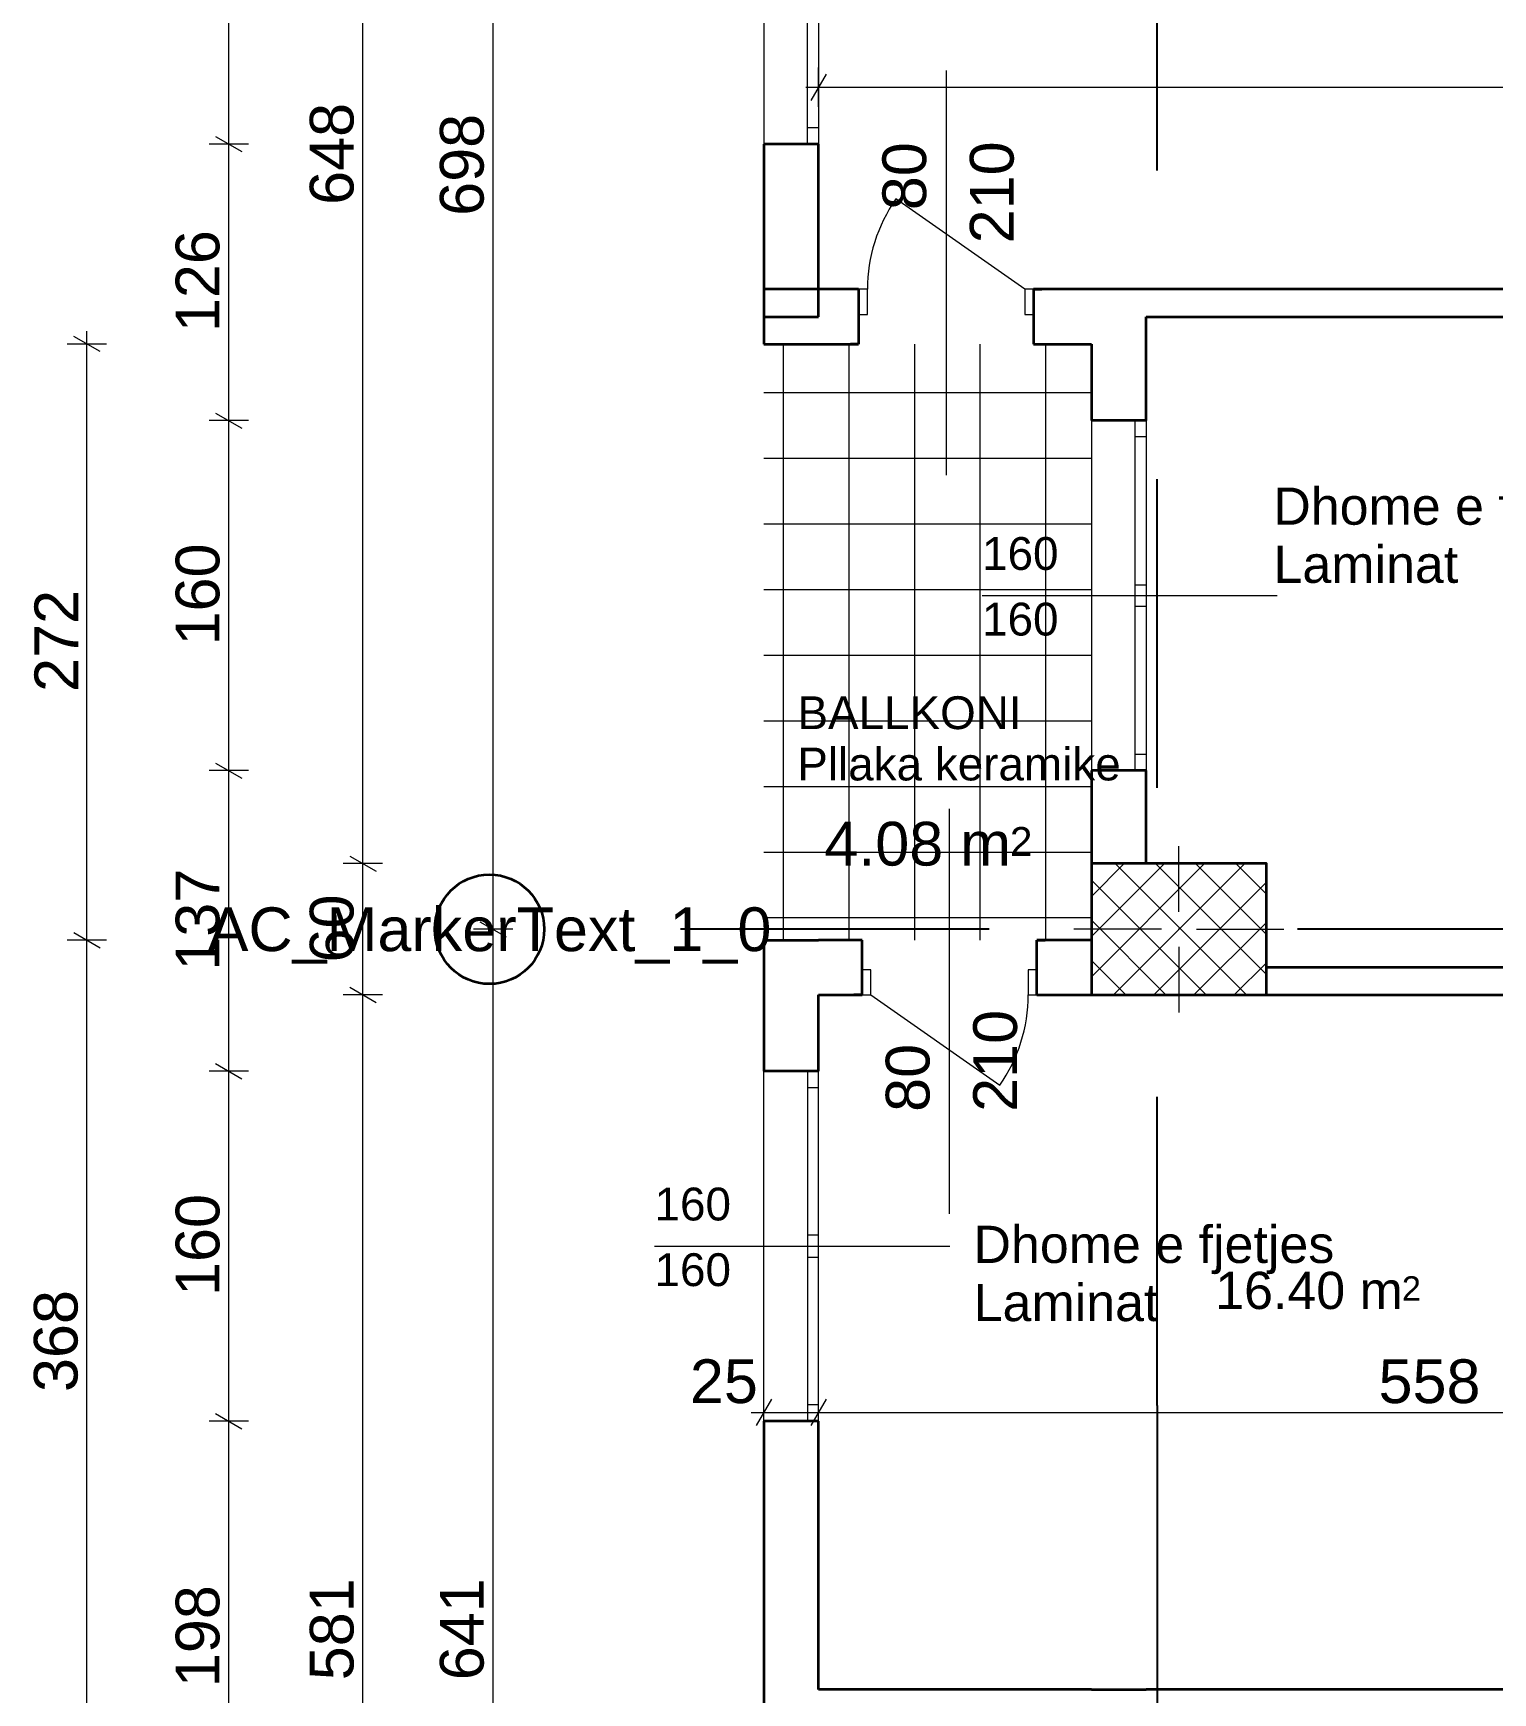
# Model space of a CAD drawing. Header units: centimetres. Extents: x 765 to 25620, y 224160 to 230516.
# Drawn here: x 2131 to 2798, y 226867 to 227625 of the extents above; entities that cross this region are included whole.
import ezdxf
from ezdxf.enums import TextEntityAlignment as Align

# ---------------------------------------------------------------- set-up
doc = ezdxf.new("R2010")
doc.units = ezdxf.units.CM
doc.header["$MEASUREMENT"] = 0
doc.linetypes.add('Small Dashed', pattern=[282.222222, 141.111111, -141.111111])
for name, color, linetype, lineweight in [('0_Pen_No__101', 252, 'Continuous', 13), ('ARCHICAD Door Markers_Pen_No__1', 7, 'Continuous', 13), ('ARCHICAD Door Markers_Pen_No__7', 7, 'Continuous', 35), ('ARCHICAD Doors_Pen_No__27', 7, 'Continuous', 35), ('ARCHICAD Window Markers_Pen_No__1', 7, 'Continuous', 13), ('ARCHICAD Window Markers_Pen_No__7', 7, 'Continuous', 35), ('ARCHICAD Windows_Pen_No__27', 7, 'Continuous', 35), ('Structural - Bearing_Pen_No__20', 1, 'Continuous', 0), ('Structural - Bearing_Pen_No__21', 7, 'Continuous', 35), ('Structural - Bearing_Pen_No__27', 7, 'Continuous', 35), ('Structural - Shear_Pen_No__1', 7, 'Continuous', 13), ('Structural - Shear_Pen_No__7', 7, 'Continuous', 35)]:
    doc.layers.add(name, color=color, linetype=linetype, lineweight=lineweight)
for name, color, linetype, lineweight, true_color in [('0_Pen_No__8', 7, 'Continuous', 35, 0xa80f02), ('Annotation - Text_Pen_No__8', 7, 'Continuous', 35, 0xa80f02), ('ARCHICAD Doors_Pen_No__23', 7, 'Continuous', 20, 0xff6600), ('ARCHICAD Doors_Pen_No__3', 7, 'Continuous', 18, 0xff6600), ('ARCHICAD Windows_Pen_No__23', 7, 'Continuous', 20, 0xff6600), ('ARCHICAD Windows_Pen_No__3', 7, 'Continuous', 18, 0xff6600), ('Structural - Shear_Pen_No__58', 7, 'Continuous', 25, 0xdf0000)]:
    doc.layers.add(name, color=color, linetype=linetype, lineweight=lineweight, true_color=true_color)
for name, color, linetype in [('ARCHICAD Door Markers', 7, 'Continuous'), ('ARCHICAD Doors', 7, 'Continuous'), ('ARCHICAD Window Markers', 7, 'Continuous'), ('ARCHICAD Windows', 7, 'Continuous'), ('Dimensioning - General', 7, 'Continuous'), ('Structural - Bearing', 7, 'Continuous')]:
    doc.layers.add(name, color=color, linetype=linetype)
doc.styles.add('GENERATED_STYLE_1', font='arial.ttf')

# ---------------------------------------------------------------- blocks, each defined once
blk = doc.blocks.new('Door 22_5')
at = {"layer": 'ARCHICAD Doors_Pen_No__23', "color": 30, "linetype": 'Continuous', "lineweight": 20, "true_color": 0xff6600}
for p, q in [((-360, 0), (-400, 0)), ((-400, 0), (-400, -115)), ((-360, -115), (-360, 0)), ((400, 0), (360, 0)), ((360, 0), (360, -115)), ((400, -115), (400, 0)), ((-400, -115), (-360, -115)), ((360, -115), (400, -115))]:
    blk.add_line(p, q, dxfattribs=at)
at = {"layer": 'ARCHICAD Doors_Pen_No__27', "color": 7, "linetype": 'Continuous', "lineweight": 35}
for p, q in [((-400, 0), (-437, 0)), ((-400, 0), (-437, 0)), ((-400, 0), (-400, -115)), ((-400, 0), (-400, -115)), ((400, 0), (400, -115)), ((400, 0), (400, -115)), ((400, 0), (437, 0)), ((400, 0), (437, 0)), ((-400, -115), (-400, -250)), ((-400, -115), (-400, -250)), ((400, -115), (400, -250)), ((400, -115), (400, -250)), ((-400, -250), (-437, -250)), ((-400, -250), (-437, -250)), ((400, -250), (437, -250)), ((400, -250), (437, -250))]:
    blk.add_line(p, q, dxfattribs=at)
at = {"layer": 'ARCHICAD Doors_Pen_No__3', "color": 30, "linetype": 'Continuous', "lineweight": 18, "true_color": 0xff6600}
blk.add_line((360, 0), (-229.8, 413), dxfattribs=at)
blk.add_arc((360, 0), 720, 145, 180, dxfattribs=at)
blk = doc.blocks.new('D Marker 22_4')
at = {"layer": 'ARCHICAD Door Markers_Pen_No__1', "color": 7, "linetype": 'Continuous', "lineweight": 13}
blk.add_line((0, 1000), (0, -850), dxfattribs=at)
at = {"layer": 'ARCHICAD Door Markers_Pen_No__7', "color": 7, "lineweight": 35, "style": 'GENERATED_STYLE_1'}
for tag, p in [('AC_MarkerText_3', (-368.6, 665.3)), ('A', (31.4, 665.3))]:
    blk.add_attdef(tag, text='', height=200, rotation=270, dxfattribs=at).set_placement(p, align=Align.BOTTOM_LEFT)
blk = doc.blocks.new('D Marker 22')
at = {"layer": 'ARCHICAD Door Markers_Pen_No__1', "color": 7, "linetype": 'Continuous', "lineweight": 13}
blk.add_line((0, -1250), (0, 600), dxfattribs=at)
at = {"layer": 'ARCHICAD Door Markers_Pen_No__7', "color": 7, "lineweight": 35, "style": 'GENERATED_STYLE_1'}
for tag, p in [('AC_MarkerText_3', (-368.6, -329.4)), ('A', (31.4, -329.4))]:
    blk.add_attdef(tag, text='', height=200, rotation=270, dxfattribs=at).set_placement(p, align=Align.BOTTOM_LEFT)
blk = doc.blocks.new('Double Sash Window 22_2')
at = {"layer": 'ARCHICAD Windows_Pen_No__23', "color": 30, "linetype": 'Continuous', "lineweight": 20, "true_color": 0xff6600}
for p, q in [((-800, 0), (-725, 0)), ((-725, 0), (-725, -50)), ((-50, -50), (-50, 0)), ((-50, 0), (0, 0)), ((0, 0), (50, 0)), ((50, 0), (50, -50)), ((725, -50), (725, 0)), ((725, 0), (800, 0)), ((-725, -50), (-800, -50)), ((0, -50), (-50, -50)), ((50, -50), (0, -50)), ((800, -50), (725, -50))]:
    blk.add_line(p, q, dxfattribs=at)
at = {"layer": 'ARCHICAD Windows_Pen_No__27', "color": 7, "linetype": 'Continuous', "lineweight": 35}
for p, q in [((-800, 0), (-800, -50)), ((-800, 0), (-800, -50)), ((800, 0), (800, -50)), ((800, 0), (800, -50)), ((-800, -50), (-800, -250)), ((800, -50), (800, -250))]:
    blk.add_line(p, q, dxfattribs=at)
at = {"layer": 'ARCHICAD Windows_Pen_No__3', "color": 30, "linetype": 'Continuous', "lineweight": 18, "true_color": 0xff6600}
for p, q in [((-800, 0), (800, 0)), ((-725, 0), (-50, 0)), ((50, 0), (725, 0)), ((-50, -50), (-725, -50)), ((725, -50), (50, -50)), ((-800, -250), (800, -250))]:
    blk.add_line(p, q, dxfattribs=at)
blk = doc.blocks.new('W Marker 22')
at = {"layer": 'ARCHICAD Window Markers_Pen_No__1', "color": 7, "linetype": 'Continuous', "lineweight": 13}
blk.add_line((0, -750), (0, 600), dxfattribs=at)
at = {"layer": 'ARCHICAD Window Markers_Pen_No__7', "color": 7, "lineweight": 35, "style": 'GENERATED_STYLE_1'}
for tag, p in [('AC_MarkerText_2_1', (-23.6, -701)), ('AC_MarkerText_2_0', (276.4, -701))]:
    blk.add_attdef(tag, text='', height=150, rotation=90, dxfattribs=at).set_placement(p, align=Align.BOTTOM_LEFT)
blk = doc.blocks.new('Triple Window 22')
at = {"layer": 'ARCHICAD Windows_Pen_No__23', "color": 30, "linetype": 'Continuous', "lineweight": 20, "true_color": 0xff6600}
for p, q in [((-1500, 0), (-1425, 0)), ((-1425, 0), (-1425, -50)), ((-568, -50), (-568, 0)), ((-568, 0), (-500, 0)), ((-500, 0), (-432, 0)), ((-432, 0), (-432, -50)), ((412.5, -50), (412.5, 0)), ((412.5, 0), (500, 0)), ((500, 0), (587.5, 0)), ((587.5, 0), (587.5, -50)), ((1425, -50), (1425, 0)), ((1425, 0), (1500, 0)), ((-1425, -50), (-1500, -50)), ((-500, -50), (-568, -50)), ((-432, -50), (-500, -50)), ((500, -50), (412.5, -50)), ((587.5, -50), (500, -50)), ((1500, -50), (1425, -50))]:
    blk.add_line(p, q, dxfattribs=at)
at = {"layer": 'ARCHICAD Windows_Pen_No__27', "color": 7, "linetype": 'Continuous', "lineweight": 35}
for p, q in [((-1500, 0), (-1500, -50)), ((-1500, 0), (-1500, -50)), ((1500, 0), (1500, -50)), ((1500, 0), (1500, -50)), ((-1500, -50), (-1500, -250)), ((1500, -50), (1500, -250))]:
    blk.add_line(p, q, dxfattribs=at)
at = {"layer": 'ARCHICAD Windows_Pen_No__3', "color": 30, "linetype": 'Continuous', "lineweight": 18, "true_color": 0xff6600}
for p, q in [((-1500, 0), (1500, 0)), ((-1425, 0), (-568, 0)), ((-432, 0), (412.5, 0)), ((587.5, 0), (1425, 0)), ((-568, -50), (-1425, -50)), ((412.5, -50), (-432, -50)), ((1425, -50), (587.5, -50)), ((-1500, -250), (1500, -250))]:
    blk.add_line(p, q, dxfattribs=at)

msp = doc.modelspace()

# ---------------------------------------------------------------- hatches: boundary and pattern name
at = {"layer": 'Structural - Bearing', "linetype": 'Continuous', "lineweight": 0, "true_color": 0x000000}
h = msp.add_hatch(dxfattribs=at)
h.set_pattern_fill('CONCRETE_BLOCK', color=18, scale=0.1, style=0, pattern_type=2)
h.set_pattern_definition([(45, (1303.923, 207240.939), (-9.192388, 9.192388), []), (135, (1303.923, 207240.939), (9.192388, 9.192388), [])])
h.paths.add_polyline_path([(2694.71, 227185.63), (2694.71, 227245.63), (2614.71, 227245.63), (2614.71, 227185.63)])

# ---------------------------------------------------------------- linework, layer by layer
at = {"layer": '0_Pen_No__101', "color": 252, "linetype": 'Continuous', "lineweight": 13}
for p, q in [((2473.92, 227210.63), (2473.92, 227483.13)), ((2503.92, 227210.63), (2503.92, 227483.13)), ((2533.92, 227210.63), (2533.92, 227483.13)), ((2563.92, 227210.63), (2563.92, 227483.13)), ((2593.92, 227210.63), (2593.92, 227483.13)), ((2464.94, 227460.94), (2614.71, 227460.94)), ((2464.94, 227430.94), (2614.71, 227430.94)), ((2464.94, 227400.94), (2614.71, 227400.94)), ((2464.94, 227370.94), (2614.71, 227370.94)), ((2464.94, 227340.94), (2614.71, 227340.94)), ((2464.94, 227310.94), (2614.71, 227310.94)), ((2464.94, 227280.94), (2614.71, 227280.94)), ((2464.94, 227250.94), (2614.71, 227250.94)), ((2464.94, 227220.94), (2614.71, 227220.94))]:
    msp.add_line(p, q, dxfattribs=at)
at = {"layer": 'Dimensioning - General', "color": 7, "linetype": 'Continuous', "lineweight": 13}
for p, q in [((2341.09, 227215.63), (2341.09, 227913.34)), ((2281.59, 227245.63), (2281.59, 227893.34)), ((2220.25, 227574.52), (2220.25, 227874.52)), ((2489.94, 227591.51), (2489.94, 227609.51)), ((2493.4, 227606.51), (2486.48, 227594.51)), ((2484.07, 227600.51), (2489.94, 227600.51)), ((2489.94, 227600.51), (3310.09, 227600.51)), ((2229.25, 227574.52), (2211.25, 227574.52)), ((2229.25, 227574.52), (2211.25, 227574.52)), ((2214.25, 227577.98), (2226.25, 227571.05)), ((2214.25, 227577.98), (2226.25, 227571.05)), ((2220.25, 227448.13), (2220.25, 227574.52)), ((2155.4, 227483.13), (2155.4, 227489)), ((2164.4, 227483.13), (2146.4, 227483.13)), ((2161.4, 227479.67), (2149.4, 227486.59)), ((2155.4, 227210.63), (2155.4, 227483.13)), ((2214.25, 227451.59), (2226.25, 227444.67)), ((2214.25, 227451.59), (2226.25, 227444.67)), ((2229.25, 227448.13), (2211.25, 227448.13)), ((2229.25, 227448.13), (2211.25, 227448.13)), ((2220.25, 227288.13), (2220.25, 227448.13)), ((2214.25, 227291.59), (2226.25, 227284.67)), ((2214.25, 227291.59), (2226.25, 227284.67)), ((2229.25, 227288.13), (2211.25, 227288.13)), ((2229.25, 227288.13), (2211.25, 227288.13)), ((2220.25, 227150.77), (2220.25, 227288.13)), ((2290.59, 227245.63), (2272.59, 227245.63)), ((2290.59, 227245.63), (2272.59, 227245.63)), ((2275.59, 227249.09), (2287.59, 227242.17)), ((2275.59, 227249.09), (2287.59, 227242.17)), ((2281.59, 227185.63), (2281.59, 227245.63)), ((2350.09, 227215.63), (2332.09, 227215.63)), ((2350.09, 227215.63), (2332.09, 227215.63)), ((2335.09, 227219.09), (2347.09, 227212.17)), ((2335.09, 227219.09), (2347.09, 227212.17)), ((2341.09, 226574.62), (2341.09, 227215.63)), ((2164.4, 227210.63), (2146.4, 227210.63)), ((2164.4, 227210.63), (2146.4, 227210.63)), ((2149.4, 227214.09), (2161.4, 227207.17)), ((2149.4, 227214.09), (2161.4, 227207.17)), ((2155.4, 226843.13), (2155.4, 227210.63)), ((2290.59, 227185.63), (2272.59, 227185.63)), ((2290.59, 227185.63), (2272.59, 227185.63)), ((2275.59, 227189.09), (2287.59, 227182.17)), ((2275.59, 227189.09), (2287.59, 227182.17)), ((2281.59, 226604.62), (2281.59, 227185.63)), ((2214.25, 227154.24), (2226.25, 227147.31)), ((2214.25, 227154.24), (2226.25, 227147.31)), ((2229.25, 227150.77), (2211.25, 227150.77)), ((2229.25, 227150.77), (2211.25, 227150.77)), ((2220.25, 226990.77), (2220.25, 227150.77)), ((2464.94, 226985.77), (2464.94, 227003.77)), ((2489.94, 226985.77), (2489.94, 227003.77)), ((2489.94, 226985.77), (2489.94, 227003.77)), ((2468.4, 227000.77), (2461.48, 226988.77)), ((2493.4, 227000.77), (2486.48, 226988.77)), ((2493.4, 227000.77), (2486.48, 226988.77)), ((2229.25, 226990.77), (2211.25, 226990.77)), ((2229.25, 226990.77), (2211.25, 226990.77)), ((2214.25, 226994.24), (2226.25, 226987.31)), ((2214.25, 226994.24), (2226.25, 226987.31)), ((2220.25, 226793.18), (2220.25, 226990.77)), ((2459.07, 226994.77), (2464.94, 226994.77)), ((2464.94, 226994.77), (2489.94, 226994.77)), ((2489.94, 226994.77), (3047.59, 226994.77))]:
    msp.add_line(p, q, dxfattribs=at)
at = {"layer": 'Structural - Bearing_Pen_No__20', "color": 1, "linetype": 'Continuous', "lineweight": 0}
for p, q in [((2654.71, 227223.63), (2654.71, 227253.63)), ((2646.71, 227215.63), (2606.71, 227215.63)), ((2662.71, 227215.63), (2702.71, 227215.63)), ((2654.71, 227207.63), (2654.71, 227177.63))]:
    msp.add_line(p, q, dxfattribs=at)
msp.add_point((2654.71, 227215.63), dxfattribs=at)
at = {"layer": 'Structural - Bearing_Pen_No__21', "color": 7, "linetype": 'Continuous', "lineweight": 35, "flags": 128}
msp.add_lwpolyline([(2694.71, 227185.63), (2694.71, 227245.63), (2614.71, 227245.63), (2614.71, 227185.63)], close=True, dxfattribs=at)
at = {"layer": 'Structural - Bearing_Pen_No__27', "color": 7, "linetype": 'Continuous', "lineweight": 35}
for p, q in [((2484.94, 227574.52), (2464.94, 227574.52)), ((2489.94, 227574.52), (2484.94, 227574.52)), ((2508.28, 227508.13), (2504.58, 227508.13)), ((2508.28, 227508.13), (2508.28, 227496.63)), ((2588.28, 227508.13), (2591.98, 227508.13)), ((2588.28, 227508.13), (2588.28, 227496.63)), ((2508.28, 227496.63), (2508.28, 227483.13)), ((2588.28, 227496.63), (2588.28, 227483.13)), ((2508.28, 227483.13), (2504.58, 227483.13)), ((2588.28, 227483.13), (2591.98, 227483.13)), ((2634.71, 227448.13), (2614.71, 227448.13)), ((2639.71, 227448.13), (2634.71, 227448.13)), ((2634.71, 227288.13), (2614.71, 227288.13)), ((2639.71, 227288.13), (2634.71, 227288.13)), ((2509.82, 227210.63), (2506.12, 227210.63)), ((2509.82, 227197.13), (2509.82, 227210.63)), ((2589.82, 227210.63), (2593.52, 227210.63)), ((2589.82, 227197.13), (2589.82, 227210.63)), ((2509.82, 227185.63), (2509.82, 227197.13)), ((2589.82, 227185.63), (2589.82, 227197.13)), ((2509.82, 227185.63), (2506.12, 227185.63)), ((2589.82, 227185.63), (2593.52, 227185.63)), ((2484.94, 227150.77), (2464.94, 227150.77)), ((2489.94, 227150.77), (2484.94, 227150.77)), ((2484.94, 226990.77), (2464.94, 226990.77)), ((2489.94, 226990.77), (2484.94, 226990.77))]:
    msp.add_line(p, q, dxfattribs=at)
at = {"layer": 'Structural - Bearing_Pen_No__27', "color": 7, "linetype": 'Continuous', "lineweight": 35, "flags": 128}
for points in [[(2464.94, 227574.52), (2464.94, 227495.63)], [(2489.94, 227495.63), (2489.94, 227574.52)], [(2508.28, 227508.13), (2464.94, 227508.13)], [(2464.94, 227508.13), (2464.94, 227483.13)], [(2614.71, 227508.13), (2588.28, 227508.13)], [(2639.71, 227508.13), (2614.71, 227508.13)], [(2967.9, 227508.13), (2639.71, 227508.13)], [(2464.94, 227495.63), (2489.94, 227495.63)], [(2639.71, 227448.13), (2639.71, 227495.63)], [(2639.71, 227495.63), (2922.59, 227495.63)], [(2464.94, 227483.13), (2508.28, 227483.13)], [(2588.28, 227483.13), (2614.71, 227483.13)], [(2614.71, 227483.13), (2614.71, 227448.13)], [(2614.71, 227288.13), (2614.71, 227245.63)], [(2639.71, 227245.63), (2639.71, 227288.13)], [(2464.94, 227210.63), (2464.94, 227150.77)], [(2464.94, 227210.63), (2489.94, 227210.63)], [(2509.82, 227210.63), (2489.94, 227210.63)], [(2614.71, 227210.63), (2589.82, 227210.63)], [(2922.59, 227198.13), (2694.71, 227198.13)], [(2489.94, 227185.63), (2509.82, 227185.63)], [(2489.94, 227150.77), (2489.94, 227185.63)], [(2589.82, 227185.63), (2614.71, 227185.63)], [(2694.71, 227185.63), (2922.59, 227185.63)], [(2464.94, 226990.77), (2464.94, 226843.13)], [(2489.94, 226868.13), (2489.94, 226990.77)], [(2614.71, 226868.13), (2489.94, 226868.13)], [(2614.71, 226868.13), (2639.71, 226868.13)], [(3047.59, 226868.13), (2639.71, 226868.13)]]:
    msp.add_lwpolyline(points, dxfattribs=at)
at = {"layer": 'Structural - Shear_Pen_No__58', "color": 12, "linetype": 'Small Dashed', "lineweight": 25, "true_color": 0xdf0000}
for p, q in [((2644.71, 226997.99), (2644.71, 228048.08)), ((3414.58, 227215.63), (2364.5, 227215.63)), ((2644.71, 226997.99), (2644.71, 226412.8))]:
    msp.add_line(p, q, dxfattribs=at)
at = {"layer": 'Structural - Shear_Pen_No__7', "color": 7, "linetype": 'Continuous', "lineweight": 35}
msp.add_ellipse((2339.5, 227215.63), major_axis=(17.68, 17.68), ratio=1, start_param=5.497787, end_param=11.780972, dxfattribs=at)

# ---------------------------------------------------------------- block references
at = {"layer": 'ARCHICAD Door Markers', "color": 7, "lineweight": 13}
ref = msp.add_blockref('D Marker 22', (2548.28, 227483.13), dxfattribs=dict(at, xscale=0.1, yscale=0.1, zscale=0.1, rotation=180))
ref.add_attrib('AC_MarkerText_2', '80', dxfattribs={"layer": 'ARCHICAD Door Markers_Pen_No__7', "color": 7, "lineweight": 35, "height": 20, "rotation": 90, "style": 'GENERATED_STYLE_1'}).set_placement((2545.14, 227544.3), align=Align.BOTTOM_LEFT)
ref.add_attrib('AC_MarkerText_3', '210', dxfattribs={"layer": 'ARCHICAD Door Markers_Pen_No__7', "color": 7, "lineweight": 35, "height": 20, "rotation": 90, "style": 'GENERATED_STYLE_1'}).set_placement((2585.14, 227529.13), align=Align.BOTTOM_LEFT)
ref = msp.add_blockref('D Marker 22_4', (2549.82, 227185.63), dxfattribs=dict(at, xscale=0.1, yscale=0.1, zscale=0.1, rotation=180))
ref.add_attrib('AC_MarkerText_2', '80', dxfattribs={"layer": 'ARCHICAD Door Markers_Pen_No__7', "color": 7, "lineweight": 35, "height": 20, "rotation": 90, "style": 'GENERATED_STYLE_1'}).set_placement((2546.67, 227132.16), align=Align.BOTTOM_LEFT)
ref.add_attrib('AC_MarkerText_3', '210', dxfattribs={"layer": 'ARCHICAD Door Markers_Pen_No__7', "color": 7, "lineweight": 35, "height": 20, "rotation": 90, "style": 'GENERATED_STYLE_1'}).set_placement((2586.67, 227132.16), align=Align.BOTTOM_LEFT)
at = {"layer": 'ARCHICAD Doors', "color": 7, "linetype": 'Continuous', "lineweight": 13, "xscale": 0.1, "yscale": 0.1, "zscale": 100}
msp.add_blockref('Door 22_5', (2548.28, 227508.13), dxfattribs=at)
at = {"layer": 'ARCHICAD Doors', "color": 7, "linetype": 'Continuous', "lineweight": 13, "xscale": 0.1, "yscale": 0.1, "zscale": 100, "rotation": 180}
msp.add_blockref('Door 22_5', (2549.82, 227185.63), dxfattribs=at)
at = {"layer": 'ARCHICAD Window Markers', "color": 7, "lineweight": 13}
ref = msp.add_blockref('W Marker 22', (2639.71, 227368.13), dxfattribs=dict(at, xscale=0.1, yscale=0.1, zscale=0.1, rotation=270))
ref.add_attrib('AC_MarkerText_2', '160', dxfattribs={"layer": 'ARCHICAD Window Markers_Pen_No__7', "color": 7, "lineweight": 35, "height": 15, "style": 'GENERATED_STYLE_1'}).set_placement((2564.71, 227345.38), align=Align.BOTTOM_LEFT)
ref.add_attrib('AC_MarkerText_2_1', '160', dxfattribs={"layer": 'ARCHICAD Window Markers_Pen_No__7', "color": 7, "lineweight": 35, "height": 15, "style": 'GENERATED_STYLE_1'}).set_placement((2564.71, 227375.38), align=Align.BOTTOM_LEFT)
ref = msp.add_blockref('W Marker 22', (2489.94, 227070.77), dxfattribs=dict(at, xscale=0.1, yscale=0.1, zscale=0.1, rotation=270))
ref.add_attrib('AC_MarkerText_2', '160', dxfattribs={"layer": 'ARCHICAD Window Markers_Pen_No__7', "color": 7, "lineweight": 35, "height": 15, "style": 'GENERATED_STYLE_1'}).set_placement((2414.94, 227048.03), align=Align.BOTTOM_LEFT)
ref.add_attrib('AC_MarkerText_2_1', '160', dxfattribs={"layer": 'ARCHICAD Window Markers_Pen_No__7', "color": 7, "lineweight": 35, "height": 15, "style": 'GENERATED_STYLE_1'}).set_placement((2414.94, 227078.03), align=Align.BOTTOM_LEFT)
at = {"layer": 'ARCHICAD Windows', "color": 21, "linetype": 'Continuous', "lineweight": 18, "true_color": 0xff9955, "yscale": 0.1, "zscale": 100, "rotation": 270}
for name, p, xscale in [('Triple Window 22', (2489.94, 227724.52), 0.1), ('Double Sash Window 22_2', (2639.71, 227368.13), 0.1), ('Double Sash Window 22_2', (2489.94, 227070.77), -0.1)]:
    msp.add_blockref(name, p, dxfattribs=dict(at, xscale=xscale))

# ---------------------------------------------------------------- texts
at = {"layer": '0_Pen_No__8', "color": 14, "true_color": 0xa80f02, "style": 'GENERATED_STYLE_1'}
for s, height, p in [('4.08 m', 20, (2492.59, 227244.74)), ('2', 13.2, (2577.46, 227249.15)), ('16.40 m', 17, (2671.32, 227042.05)), ('2', 11.22, (2756.67, 227045.8))]:
    msp.add_text(s, height=height, dxfattribs=at).set_placement(p)
at = {"layer": 'Annotation - Text_Pen_No__8', "color": 14, "true_color": 0xa80f02, "style": 'GENERATED_STYLE_1'}
for s, height, p in [('Dhome e fjetjes', 17, (2697.87, 227400.53)), ('Laminat', 17, (2697.97, 227373.96)), ('BALLKONI', 15, (2480.3, 227307.11)), ('Pllaka keramike', 15, (2480.22, 227283.66)), ('Dhome e fjetjes', 17, (2560.78, 227063.1)), ('Laminat', 17, (2560.88, 227036.53))]:
    msp.add_text(s, height=height, dxfattribs=at).set_placement(p)
at = {"layer": 'Dimensioning - General', "color": 7, "lineweight": 13, "char_height": 20, "attachment_point": 7, "rotation": 90, "style": 'GENERATED_STYLE_1'}
for s, insert in [('\\A1;648', (2277.59, 227546.72)), ('\\A1;698', (2337.09, 227541.72)), ('\\A1;272', (2151.4, 227324.11)), ('\\A1;60', (2277.59, 227200.45)), ('\\A1;368', (2151.4, 227004.11)), ('\\A1;581', (2277.59, 226872.36)), ('\\A1;641', (2337.09, 226872.36))]:
    msp.add_mtext(s, dxfattribs=dict(at, insert=insert))
at = {"layer": 'Dimensioning - General', "color": 5, "lineweight": 35, "char_height": 20, "attachment_point": 7, "rotation": 90, "style": 'GENERATED_STYLE_1'}
for s, insert in [('\\A1;126', (2216.25, 227488.56)), ('\\A1;160', (2216.25, 227345.36)), ('\\A1;137', (2216.25, 227196.69)), ('\\A1;160', (2216.25, 227048.01)), ('\\A1;198', (2216.25, 226869.21))]:
    msp.add_mtext(s, dxfattribs=dict(at, insert=insert))
at = {"layer": 'Dimensioning - General', "color": 7, "lineweight": 13, "char_height": 20, "attachment_point": 7, "style": 'GENERATED_STYLE_1'}
for s, insert in [('\\A1;25', (2431.12, 226998.77)), ('\\A1;558', (2746, 226998.77))]:
    msp.add_mtext(s, dxfattribs=dict(at, insert=insert))
at = {"layer": 'Structural - Shear_Pen_No__1', "color": 7, "lineweight": 13, "style": 'GENERATED_STYLE_1'}
msp.add_attdef('AC_MarkerText_1_0', text='', height=20, dxfattribs=at).set_placement((2339.5, 227215.63), align=Align.MIDDLE_CENTER)

doc.saveas('drawing.dxf')
